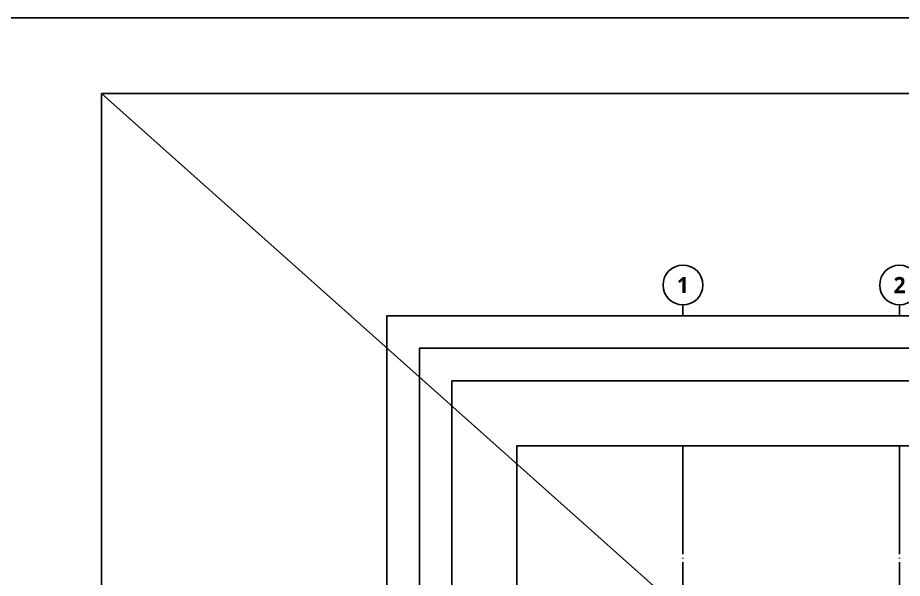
# Model space of a CAD drawing. Header units: millimetres. Extents: x -734060 to 504600, y -7739 to 118800.
# Drawn here: x 4650 to 53650, y 87762 to 118800 of the extents above; entities that cross this region are included whole.
import ezdxf
from ezdxf.enums import TextEntityAlignment as Align

# ---------------------------------------------------------------- set-up
doc = ezdxf.new("R2010")
doc.units = ezdxf.units.MM
doc.header["$LTSCALE"] = 200
doc.linetypes.add('CEN-GAUN', pattern=[32.2, 30, -1, 0.2, -1])
doc.layers.get('DEFPOINTS').update_dxf_attribs({"color": 137})
for name, color, linetype in [('CEN', 1, 'CEN-GAUN'), ('GYP. BOARD', 42, 'Continuous'), ('WALL-D', 3, 'Continuous')]:
    doc.layers.add(name, color=color, linetype=linetype)
doc.styles.add('스타일2', font='malgunbd.ttf')

# ---------------------------------------------------------------- blocks, each defined once
blk = doc.blocks.new('sheet-line')
at = {"layer": 'DEFPOINTS'}
blk.add_lwpolyline([(168200, -356400), (0, -356400), (0, -237600), (168200, -237600)], close=True, dxfattribs=at)
blk = doc.blocks.new('DEF-AXIS')
blk.add_line((0, 600), (0, 0))
blk.add_circle((0, 1700), 1100)
at = {"style": '스타일2'}
blk.add_attdef('X', text='', height=900, dxfattribs=at).set_placement((0, 1700), align=Align.MIDDLE)
blk = doc.blocks.new('def-sym')
at = {"layer": 'DEFPOINTS'}
for p, values in [((0, 16400), {'X': '1'}), ((12000, 16400), {'X': '2'})]:
    blk.add_blockref('DEF-AXIS', p, dxfattribs=at).add_auto_attribs(values)

msp = doc.modelspace()

# ---------------------------------------------------------------- linework, layer by layer
at = {"layer": 'CEN'}
for p, q in [((41500, 95100), (41500, 32900)), ((53500, 95100), (53500, 32900))]:
    msp.add_line(p, q, dxfattribs=at)
at = {"layer": 'DEFPOINTS'}
msp.add_line((41500, 85900), (9300, 114600), dxfattribs=at)
for points in [[(9300, 114600), (146700, 114600), (146700, 4200), (9300, 4200)], [(124700, 25700), (25100, 25700), (25100, 102300), (124700, 102300)], [(122900, 27500), (26900, 27500), (26900, 100500), (122900, 100500)], [(121100, 29300), (28700, 29300), (28700, 98700), (121100, 98700)], [(117500, 32900), (32300, 32900), (32300, 95100), (117500, 95100)]]:
    msp.add_lwpolyline(points, close=True, dxfattribs=at)

# ---------------------------------------------------------------- block references
at = {"layer": 'GYP. BOARD'}
msp.add_blockref('def-sym', (41500, 85900), dxfattribs=at)
at = {"layer": 'WALL-D'}
msp.add_blockref('sheet-line', (0, 356400), dxfattribs=at)

doc.saveas('drawing.dxf')
